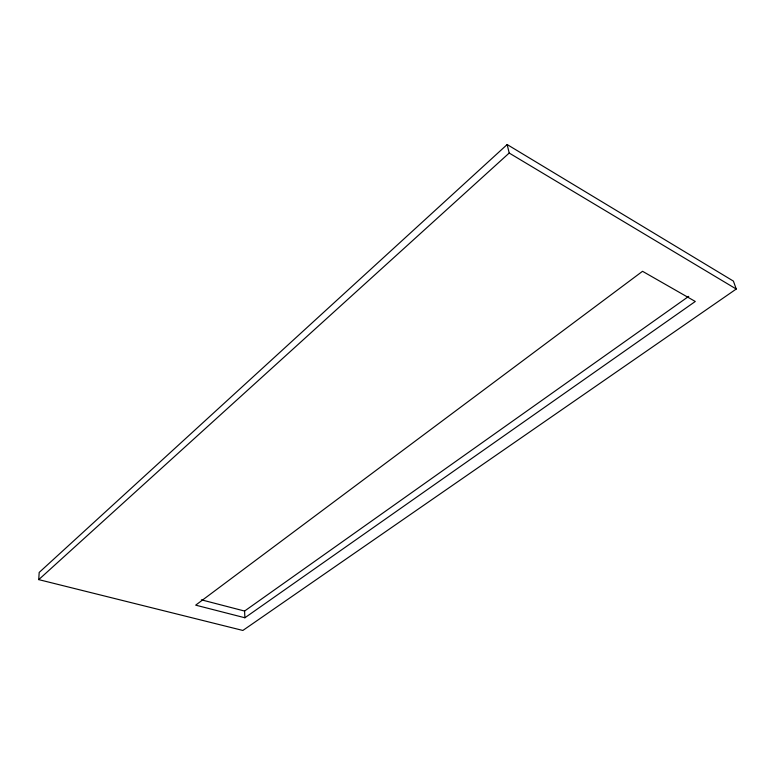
<?xml version="1.0" encoding="UTF-8"?>
<svg xmlns="http://www.w3.org/2000/svg" width="775" height="775" viewBox="0 0 775 775"><rect width="100%" height="100%" fill="white"/><g stroke="black" fill="none" stroke-linecap="round" stroke-linejoin="round"><path stroke-width="1.16" d="M38.75 579.623L39.176 572.444L507.16 144.547L733.412 281.112L736.25 289.036L242.866 630.453L38.75 579.623L509.194 153.043L507.16 144.547M201.364 599.821L244.58 611.049L688.723 296.36M244.89 617.762L695.291 301.475L642.533 271.298L195.678 605.149L244.89 617.762L244.58 611.049M509.194 153.043L736.25 289.036"/></g></svg>
